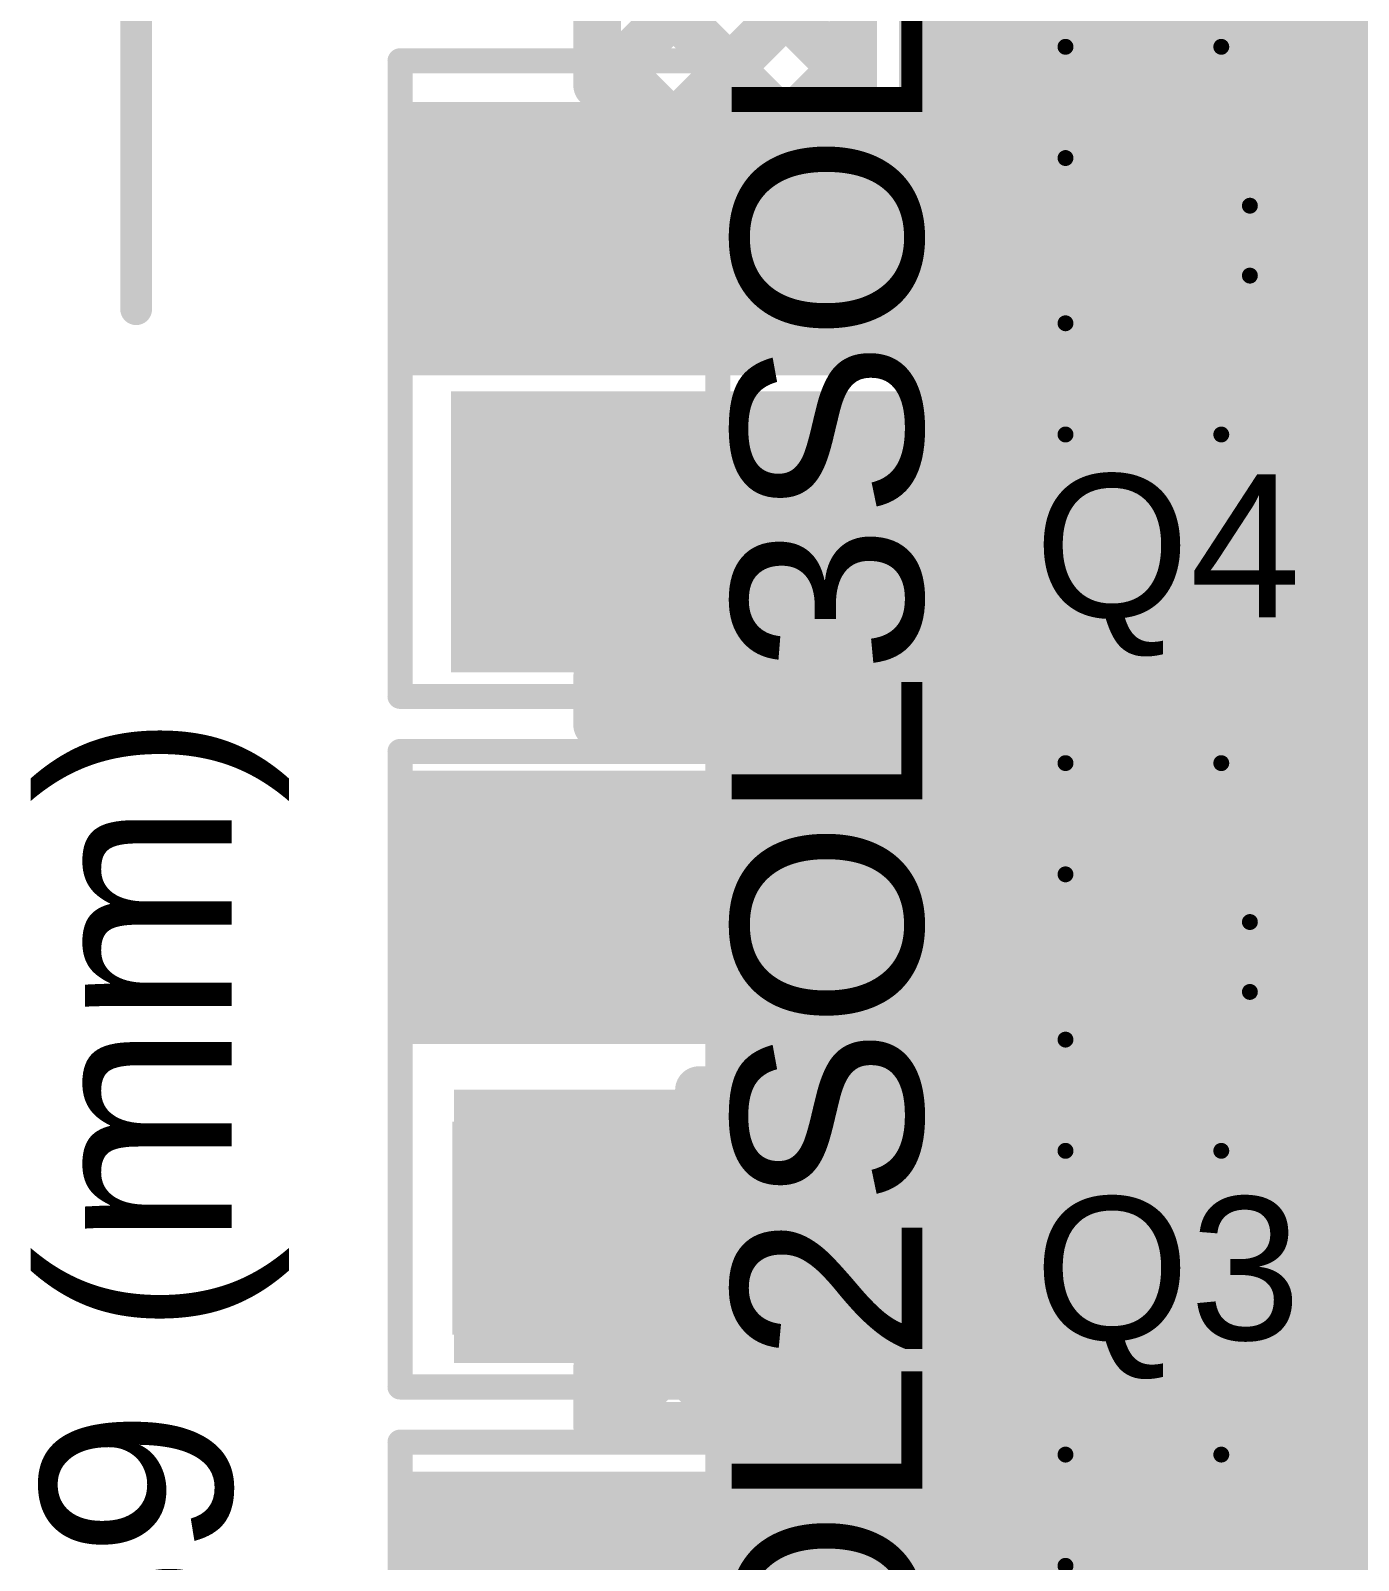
# Model space of a CAD drawing. Header units: millimetres. Extents: x -0.2 to 1.92, y -0.23 to 1.32.
# Drawn here: x -0.1952 to 0.2224, y 0.4871 to 0.9685 of the extents above; entities that cross this region are included whole.
import ezdxf

# ---------------------------------------------------------------- set-up
doc = ezdxf.new("R2010")
doc.units = ezdxf.units.MM
doc.header["$MEASUREMENT"] = 0
for name, color, linetype in [('BottomLayer', 5, 'Continuous'), ('BottomSolder', 6, 'Continuous'), ('Mechanical1', 6, 'Continuous'), ('MultiLayer', 9, 'Continuous'), ('PadHoleLayer', 156, 'Continuous'), ('TopLayer', 1, 'Continuous'), ('TopOverlay', 2, 'Continuous'), ('TopPaste', 8, 'Continuous'), ('TopSolder', 216, 'Continuous')]:
    doc.layers.add(name, color=color, linetype=linetype)
doc.styles.add('Arial', font='', dxfattribs={"height": 0.2})
doc.styles.get('Arial').set_extended_font_data('Arial')

# ---------------------------------------------------------------- blocks, each defined once
blk = doc.blocks.new('SOT23_3_26')
at = {"layer": 'TopLayer'}
for points in [[(0.01574, 0.02657), (-0.01575, 0.02657), (-0.01575, 0.05807), (0.01574, 0.05807)], [(-0.02166, -0.05807), (-0.05316, -0.05807), (-0.05316, -0.02657), (-0.02166, -0.02657)], [(0.05314, -0.05807), (0.02165, -0.05807), (0.02165, -0.02657), (0.05314, -0.02657)]]:
    blk.add_hatch(color=1, dxfattribs=at).paths.add_polyline_path(points)
at = {"layer": 'TopPaste'}
for points in [[(0.01574, 0.02657), (-0.01575, 0.02657), (-0.01575, 0.05807), (0.01574, 0.05807)], [(-0.02166, -0.05807), (-0.05316, -0.05807), (-0.05316, -0.02657), (-0.02166, -0.02657)], [(0.05314, -0.05807), (0.02165, -0.05807), (0.02165, -0.02657), (0.05314, -0.02657)]]:
    blk.add_hatch(color=8, dxfattribs=at).paths.add_polyline_path(points)
at = {"layer": 'TopSolder'}
for points in [[(0.01974, 0.02257), (-0.01975, 0.02257), (-0.01975, 0.06207), (0.01974, 0.06207)], [(-0.01766, -0.06207), (-0.05716, -0.06207), (-0.05716, -0.02257), (-0.01766, -0.02257)], [(0.05714, -0.06207), (0.01765, -0.06207), (0.01765, -0.02257), (0.05714, -0.02257)]]:
    blk.add_hatch(color=216, dxfattribs=at).paths.add_polyline_path(points)
at = {"layer": 'TopOverlay', "const_width": 0.005}
for points in [[(-0.06101, 0.029), (-0.02601, 0.029)], [(-0.06101, 0.029), (-0.06101, -0.02)], [(0.02599, 0.029), (0.06099, 0.029)], [(0.06099, 0.029), (0.06099, -0.02)], [(-0.01101, -0.029), (0.01099, -0.029)]]:
    blk.add_lwpolyline(points, dxfattribs=at)
at = {"layer": 'TopOverlay'}
for points, const_width in [([(-0.06226, 0.029, 1), (-0.05976, 0.029, 1)], 0.0025), ([(-0.06226, 0.029, 1), (-0.05976, 0.029, 1)], 0.0025), ([(-0.02726, 0.029, 1), (-0.02476, 0.029, 1)], 0.0025), ([(0.02474, 0.029, 1), (0.02724, 0.029, 1)], 0.0025), ([(0.05974, 0.029, 1), (0.06224, 0.029, 1)], 0.0025), ([(0.05974, 0.029, 1), (0.06224, 0.029, 1)], 0.0025), ([(-0.06226, -0.02, 1), (-0.05976, -0.02, 1)], 0.0025), ([(0.05974, -0.02, 1), (0.06224, -0.02, 1)], 0.0025), ([(-0.01226, -0.029, 1), (-0.00976, -0.029, 1)], 0.0025), ([(0.00974, -0.029, 1), (0.01224, -0.029, 1)], 0.0025), ([(-0.062, -0.044, 1), (-0.068, -0.044, 1)], 0.00984), ([(-0.07046, -0.044, 1), (-0.06554, -0.044, 1)], 0.00492), ([(-0.06446, -0.044, 1), (-0.05954, -0.044, 1)], 0.00492)]:
    blk.add_lwpolyline(points, format="xyb", close=True, dxfattribs=dict(at, const_width=const_width))
blk = doc.blocks.new('SOT23_3_27')
at = {"layer": 'TopLayer'}
for points in [[(0.01574, 0.02657), (-0.01575, 0.02657), (-0.01575, 0.05807), (0.01574, 0.05807)], [(-0.02166, -0.05807), (-0.05316, -0.05807), (-0.05316, -0.02657), (-0.02166, -0.02657)], [(0.05314, -0.05807), (0.02165, -0.05807), (0.02165, -0.02657), (0.05314, -0.02657)]]:
    blk.add_hatch(color=1, dxfattribs=at).paths.add_polyline_path(points)
at = {"layer": 'TopPaste'}
for points in [[(0.01574, 0.02657), (-0.01575, 0.02657), (-0.01575, 0.05807), (0.01574, 0.05807)], [(-0.02166, -0.05807), (-0.05316, -0.05807), (-0.05316, -0.02657), (-0.02166, -0.02657)], [(0.05314, -0.05807), (0.02165, -0.05807), (0.02165, -0.02657), (0.05314, -0.02657)]]:
    blk.add_hatch(color=8, dxfattribs=at).paths.add_polyline_path(points)
at = {"layer": 'TopSolder'}
for points in [[(0.01974, 0.02257), (-0.01975, 0.02257), (-0.01975, 0.06207), (0.01974, 0.06207)], [(-0.01766, -0.06207), (-0.05716, -0.06207), (-0.05716, -0.02257), (-0.01766, -0.02257)], [(0.05714, -0.06207), (0.01765, -0.06207), (0.01765, -0.02257), (0.05714, -0.02257)]]:
    blk.add_hatch(color=216, dxfattribs=at).paths.add_polyline_path(points)
at = {"layer": 'TopOverlay', "const_width": 0.005}
for points in [[(-0.06101, 0.029), (-0.06101, -0.02)], [(-0.06101, 0.029), (-0.02601, 0.029)], [(0.02599, 0.029), (0.06099, 0.029)], [(0.06099, 0.029), (0.06099, -0.02)], [(-0.01101, -0.029), (0.01099, -0.029)]]:
    blk.add_lwpolyline(points, dxfattribs=at)
at = {"layer": 'TopOverlay'}
for points, const_width in [([(-0.06226, 0.029, 1), (-0.05976, 0.029, 1)], 0.0025), ([(-0.06226, 0.029, 1), (-0.05976, 0.029, 1)], 0.0025), ([(-0.02726, 0.029, 1), (-0.02476, 0.029, 1)], 0.0025), ([(0.02474, 0.029, 1), (0.02724, 0.029, 1)], 0.0025), ([(0.05974, 0.029, 1), (0.06224, 0.029, 1)], 0.0025), ([(0.05974, 0.029, 1), (0.06224, 0.029, 1)], 0.0025), ([(-0.06226, -0.02, 1), (-0.05976, -0.02, 1)], 0.0025), ([(0.05974, -0.02, 1), (0.06224, -0.02, 1)], 0.0025), ([(-0.01226, -0.029, 1), (-0.00976, -0.029, 1)], 0.0025), ([(0.00974, -0.029, 1), (0.01224, -0.029, 1)], 0.0025), ([(-0.062, -0.044, 1), (-0.068, -0.044, 1)], 0.00984), ([(-0.07046, -0.044, 1), (-0.06554, -0.044, 1)], 0.00492), ([(-0.06446, -0.044, 1), (-0.05954, -0.044, 1)], 0.00492)]:
    blk.add_lwpolyline(points, format="xyb", close=True, dxfattribs=dict(at, const_width=const_width))
blk = doc.blocks.new('SOT23_3_28')
at = {"layer": 'TopLayer'}
for points in [[(0.01574, 0.02657), (-0.01575, 0.02657), (-0.01575, 0.05807), (0.01574, 0.05807)], [(-0.02166, -0.05807), (-0.05316, -0.05807), (-0.05316, -0.02657), (-0.02166, -0.02657)], [(0.05314, -0.05807), (0.02165, -0.05807), (0.02165, -0.02657), (0.05314, -0.02657)]]:
    blk.add_hatch(color=1, dxfattribs=at).paths.add_polyline_path(points)
at = {"layer": 'TopPaste'}
for points in [[(0.01574, 0.02657), (-0.01575, 0.02657), (-0.01575, 0.05807), (0.01574, 0.05807)], [(-0.02166, -0.05807), (-0.05316, -0.05807), (-0.05316, -0.02657), (-0.02166, -0.02657)], [(0.05314, -0.05807), (0.02165, -0.05807), (0.02165, -0.02657), (0.05314, -0.02657)]]:
    blk.add_hatch(color=8, dxfattribs=at).paths.add_polyline_path(points)
at = {"layer": 'TopSolder'}
for points in [[(0.01974, 0.02257), (-0.01975, 0.02257), (-0.01975, 0.06207), (0.01974, 0.06207)], [(-0.01766, -0.06207), (-0.05716, -0.06207), (-0.05716, -0.02257), (-0.01766, -0.02257)], [(0.05714, -0.06207), (0.01765, -0.06207), (0.01765, -0.02257), (0.05714, -0.02257)]]:
    blk.add_hatch(color=216, dxfattribs=at).paths.add_polyline_path(points)
at = {"layer": 'TopOverlay', "const_width": 0.005}
for points in [[(-0.06101, 0.029), (-0.02601, 0.029)], [(-0.06101, 0.029), (-0.06101, -0.02)], [(0.02599, 0.029), (0.06099, 0.029)], [(0.06099, 0.029), (0.06099, -0.02)], [(-0.01101, -0.029), (0.01099, -0.029)]]:
    blk.add_lwpolyline(points, dxfattribs=at)
at = {"layer": 'TopOverlay'}
for points, const_width in [([(-0.06226, 0.029, 1), (-0.05976, 0.029, 1)], 0.0025), ([(-0.06226, 0.029, 1), (-0.05976, 0.029, 1)], 0.0025), ([(-0.02726, 0.029, 1), (-0.02476, 0.029, 1)], 0.0025), ([(0.02474, 0.029, 1), (0.02724, 0.029, 1)], 0.0025), ([(0.05974, 0.029, 1), (0.06224, 0.029, 1)], 0.0025), ([(0.05974, 0.029, 1), (0.06224, 0.029, 1)], 0.0025), ([(-0.06226, -0.02, 1), (-0.05976, -0.02, 1)], 0.0025), ([(0.05974, -0.02, 1), (0.06224, -0.02, 1)], 0.0025), ([(-0.01226, -0.029, 1), (-0.00976, -0.029, 1)], 0.0025), ([(0.00974, -0.029, 1), (0.01224, -0.029, 1)], 0.0025), ([(-0.062, -0.044, 1), (-0.068, -0.044, 1)], 0.00984), ([(-0.07046, -0.044, 1), (-0.06554, -0.044, 1)], 0.00492), ([(-0.06446, -0.044, 1), (-0.05954, -0.044, 1)], 0.00492)]:
    blk.add_lwpolyline(points, format="xyb", close=True, dxfattribs=dict(at, const_width=const_width))
blk = doc.blocks.new('HDR1X2_31')
at = {"layer": 'BottomLayer'}
blk.add_hatch(color=5, dxfattribs=at).paths.add_polyline_path([(-0.02953, 0.02953), (0.02953, 0.02953), (0.02953, -0.02953), (-0.02953, -0.02953)])
h = blk.add_hatch(color=5, dxfattribs=at)
edge = h.paths.add_edge_path()
edge.add_arc((0.1, 0), 0.02953, 0, 360)
at = {"layer": 'BottomSolder'}
blk.add_hatch(color=6, dxfattribs=at).paths.add_polyline_path([(-0.03353, 0.03353), (0.03353, 0.03353), (0.03353, -0.03353), (-0.03353, -0.03353)])
h = blk.add_hatch(color=6, dxfattribs=at)
edge = h.paths.add_edge_path()
edge.add_arc((0.1, 0), 0.03353, 0, 360)
at = {"layer": 'MultiLayer'}
blk.add_hatch(color=9, dxfattribs=at).paths.add_polyline_path([(-0.02953, 0.02953), (0.02953, 0.02953), (0.02953, -0.02953), (-0.02953, -0.02953)])
h = blk.add_hatch(color=9, dxfattribs=at)
edge = h.paths.add_edge_path()
edge.add_arc((0.1, 0), 0.02953, 0, 360)
at = {"layer": 'PadHoleLayer'}
h = blk.add_hatch(color=156, dxfattribs=at)
edge = h.paths.add_edge_path()
edge.add_arc((0, 0), 0.01772, 0, 360)
h = blk.add_hatch(color=156, dxfattribs=at)
edge = h.paths.add_edge_path()
edge.add_arc((0.1, 0), 0.01772, 0, 360)
at = {"layer": 'TopLayer'}
blk.add_hatch(color=1, dxfattribs=at).paths.add_polyline_path([(-0.02953, 0.02953), (0.02953, 0.02953), (0.02953, -0.02953), (-0.02953, -0.02953)])
h = blk.add_hatch(color=1, dxfattribs=at)
edge = h.paths.add_edge_path()
edge.add_arc((0.1, 0), 0.02953, 0, 360)
at = {"layer": 'TopSolder'}
blk.add_hatch(color=216, dxfattribs=at).paths.add_polyline_path([(-0.03353, 0.03353), (0.03353, 0.03353), (0.03353, -0.03353), (-0.03353, -0.03353)])
h = blk.add_hatch(color=216, dxfattribs=at)
edge = h.paths.add_edge_path()
edge.add_arc((0.1, 0), 0.03353, 0, 360)
at = {"layer": 'TopOverlay', "const_width": 0.00787}
for points in [[(-0.05, 0.05), (-0.05, -0.05)], [(-0.05, 0.05), (0.15, 0.05)], [(0.15, 0.05), (0.15, -0.05)], [(-0.05, -0.05), (0.15, -0.05)]]:
    blk.add_lwpolyline(points, dxfattribs=at)
at = {"layer": 'TopOverlay', "const_width": 0.00394}
for points in [[(-0.05197, 0.05, 1), (-0.04803, 0.05, 1)], [(-0.05197, 0.05, 1), (-0.04803, 0.05, 1)], [(0.14803, 0.05, 1), (0.15197, 0.05, 1)], [(0.14803, 0.05, 1), (0.15197, 0.05, 1)], [(-0.05197, -0.05, 1), (-0.04803, -0.05, 1)], [(-0.05197, -0.05, 1), (-0.04803, -0.05, 1)], [(0.14803, -0.05, 1), (0.15197, -0.05, 1)], [(0.14803, -0.05, 1), (0.15197, -0.05, 1)]]:
    blk.add_lwpolyline(points, format="xyb", close=True, dxfattribs=at)
blk = doc.blocks.new('HDR1X2_33')
at = {"layer": 'BottomLayer'}
blk.add_hatch(color=5, dxfattribs=at).paths.add_polyline_path([(-0.02953, 0.02953), (0.02953, 0.02953), (0.02953, -0.02953), (-0.02953, -0.02953)])
h = blk.add_hatch(color=5, dxfattribs=at)
edge = h.paths.add_edge_path()
edge.add_arc((0.1, 0), 0.02953, 0, 360)
at = {"layer": 'BottomSolder'}
blk.add_hatch(color=6, dxfattribs=at).paths.add_polyline_path([(-0.03353, 0.03353), (0.03353, 0.03353), (0.03353, -0.03353), (-0.03353, -0.03353)])
h = blk.add_hatch(color=6, dxfattribs=at)
edge = h.paths.add_edge_path()
edge.add_arc((0.1, 0), 0.03353, 0, 360)
at = {"layer": 'MultiLayer'}
blk.add_hatch(color=9, dxfattribs=at).paths.add_polyline_path([(-0.02953, 0.02953), (0.02953, 0.02953), (0.02953, -0.02953), (-0.02953, -0.02953)])
h = blk.add_hatch(color=9, dxfattribs=at)
edge = h.paths.add_edge_path()
edge.add_arc((0.1, 0), 0.02953, 0, 360)
at = {"layer": 'PadHoleLayer'}
h = blk.add_hatch(color=156, dxfattribs=at)
edge = h.paths.add_edge_path()
edge.add_arc((0, 0), 0.01772, 0, 360)
h = blk.add_hatch(color=156, dxfattribs=at)
edge = h.paths.add_edge_path()
edge.add_arc((0.1, 0), 0.01772, 0, 360)
at = {"layer": 'TopLayer'}
blk.add_hatch(color=1, dxfattribs=at).paths.add_polyline_path([(-0.02953, 0.02953), (0.02953, 0.02953), (0.02953, -0.02953), (-0.02953, -0.02953)])
h = blk.add_hatch(color=1, dxfattribs=at)
edge = h.paths.add_edge_path()
edge.add_arc((0.1, 0), 0.02953, 0, 360)
at = {"layer": 'TopSolder'}
blk.add_hatch(color=216, dxfattribs=at).paths.add_polyline_path([(-0.03353, 0.03353), (0.03353, 0.03353), (0.03353, -0.03353), (-0.03353, -0.03353)])
h = blk.add_hatch(color=216, dxfattribs=at)
edge = h.paths.add_edge_path()
edge.add_arc((0.1, 0), 0.03353, 0, 360)
at = {"layer": 'TopOverlay', "const_width": 0.00787}
for points in [[(-0.05, 0.05), (-0.05, -0.05)], [(-0.05, 0.05), (0.15, 0.05)], [(0.15, 0.05), (0.15, -0.05)], [(-0.05, -0.05), (0.15, -0.05)]]:
    blk.add_lwpolyline(points, dxfattribs=at)
at = {"layer": 'TopOverlay', "const_width": 0.00394}
for points in [[(-0.05197, 0.05, 1), (-0.04803, 0.05, 1)], [(-0.05197, 0.05, 1), (-0.04803, 0.05, 1)], [(0.14803, 0.05, 1), (0.15197, 0.05, 1)], [(0.14803, 0.05, 1), (0.15197, 0.05, 1)], [(-0.05197, -0.05, 1), (-0.04803, -0.05, 1)], [(-0.05197, -0.05, 1), (-0.04803, -0.05, 1)], [(0.14803, -0.05, 1), (0.15197, -0.05, 1)], [(0.14803, -0.05, 1), (0.15197, -0.05, 1)]]:
    blk.add_lwpolyline(points, format="xyb", close=True, dxfattribs=at)
blk = doc.blocks.new('HDR1X2_35')
at = {"layer": 'BottomLayer'}
blk.add_hatch(color=5, dxfattribs=at).paths.add_polyline_path([(-0.02953, 0.02953), (0.02953, 0.02953), (0.02953, -0.02953), (-0.02953, -0.02953)])
h = blk.add_hatch(color=5, dxfattribs=at)
edge = h.paths.add_edge_path()
edge.add_arc((0.1, 0), 0.02953, 0, 360)
at = {"layer": 'BottomSolder'}
blk.add_hatch(color=6, dxfattribs=at).paths.add_polyline_path([(-0.03353, 0.03353), (0.03353, 0.03353), (0.03353, -0.03353), (-0.03353, -0.03353)])
h = blk.add_hatch(color=6, dxfattribs=at)
edge = h.paths.add_edge_path()
edge.add_arc((0.1, 0), 0.03353, 0, 360)
at = {"layer": 'MultiLayer'}
blk.add_hatch(color=9, dxfattribs=at).paths.add_polyline_path([(-0.02953, 0.02953), (0.02953, 0.02953), (0.02953, -0.02953), (-0.02953, -0.02953)])
h = blk.add_hatch(color=9, dxfattribs=at)
edge = h.paths.add_edge_path()
edge.add_arc((0.1, 0), 0.02953, 0, 360)
at = {"layer": 'PadHoleLayer'}
h = blk.add_hatch(color=156, dxfattribs=at)
edge = h.paths.add_edge_path()
edge.add_arc((0, 0), 0.01772, 0, 360)
h = blk.add_hatch(color=156, dxfattribs=at)
edge = h.paths.add_edge_path()
edge.add_arc((0.1, 0), 0.01772, 0, 360)
at = {"layer": 'TopLayer'}
blk.add_hatch(color=1, dxfattribs=at).paths.add_polyline_path([(-0.02953, 0.02953), (0.02953, 0.02953), (0.02953, -0.02953), (-0.02953, -0.02953)])
h = blk.add_hatch(color=1, dxfattribs=at)
edge = h.paths.add_edge_path()
edge.add_arc((0.1, 0), 0.02953, 0, 360)
at = {"layer": 'TopSolder'}
blk.add_hatch(color=216, dxfattribs=at).paths.add_polyline_path([(-0.03353, 0.03353), (0.03353, 0.03353), (0.03353, -0.03353), (-0.03353, -0.03353)])
h = blk.add_hatch(color=216, dxfattribs=at)
edge = h.paths.add_edge_path()
edge.add_arc((0.1, 0), 0.03353, 0, 360)
at = {"layer": 'TopOverlay', "const_width": 0.00787}
for points in [[(-0.05, 0.05), (-0.05, -0.05)], [(-0.05, 0.05), (0.15, 0.05)], [(0.15, 0.05), (0.15, -0.05)], [(-0.05, -0.05), (0.15, -0.05)]]:
    blk.add_lwpolyline(points, dxfattribs=at)
at = {"layer": 'TopOverlay', "const_width": 0.00394}
for points in [[(-0.05197, 0.05, 1), (-0.04803, 0.05, 1)], [(-0.05197, 0.05, 1), (-0.04803, 0.05, 1)], [(0.14803, 0.05, 1), (0.15197, 0.05, 1)], [(0.14803, 0.05, 1), (0.15197, 0.05, 1)], [(-0.05197, -0.05, 1), (-0.04803, -0.05, 1)], [(-0.05197, -0.05, 1), (-0.04803, -0.05, 1)], [(0.14803, -0.05, 1), (0.15197, -0.05, 1)], [(0.14803, -0.05, 1), (0.15197, -0.05, 1)]]:
    blk.add_lwpolyline(points, format="xyb", close=True, dxfattribs=at)

msp = doc.modelspace()

# ---------------------------------------------------------------- hatches: boundary and pattern name
at = {"layer": 'BottomLayer'}
for points in [[(0.078, 0.796), (0.318, 0.796), (0.318, 1.158), (0.078, 1.158)], [(0.16183, 0.7666), (0.16183, 0.855), (-0.063, 0.855), (-0.063, 0.7666)], [(0.017, 0.1146), (0.318, 0.1146), (0.318, 0.8526), (0.017, 0.8526)], [(0.16083, 0.54927), (0.16083, 0.63526), (-0.062, 0.63526), (-0.062, 0.54927)]]:
    msp.add_hatch(color=5, dxfattribs=at).paths.add_polyline_path(points)
at = {"layer": 'TopLayer'}
for points in [[(0.183, 0.89183), (0.531, 0.89183), (0.531, 0.96599), (0.183, 0.96599)], [(0.145, 0.86), (0.145, 0.946), (-0.07583, 0.946), (-0.07583, 0.86)], [(0.183, 0.8454), (0.38, 0.8454), (0.38, 0.88123), (0.183, 0.88123)], [(0.183, 0.66683), (0.423, 0.66683), (0.423, 0.74099), (0.183, 0.74099)], [(0.145, 0.64959), (0.145, 0.73559), (-0.07583, 0.73559), (-0.07583, 0.64959)], [(0.183, 0.61999), (0.38, 0.61999), (0.38, 0.65583), (0.183, 0.65583)], [(0.183, 0.44883), (0.416, 0.44883), (0.416, 0.52299), (0.183, 0.52299)], [(0.145, 0.429), (0.145, 0.515), (-0.07583, 0.515), (-0.07583, 0.429)]]:
    msp.add_hatch(color=1, dxfattribs=at).paths.add_polyline_path(points)

# ---------------------------------------------------------------- linework, layer by layer
at = {"layer": 'BottomLayer', "const_width": 0.015}
for points in [[(0.0635, 0.8695), (0.0635, 1.1545)], [(-0.017, 0.95136), (-0.017, 1.13427)], [(-0.017, 1.03365), (0.0635, 0.95315)], [(-0.01612, 0.9511), (0.0635, 1.03072)], [(-0.017, 0.9983), (0.0635, 0.9178)], [(0.00505, 0.93691), (0.0635, 0.99536)], [(-0.017, 0.96294), (0.0635, 0.88244)], [(0.01496, 0.91147), (0.0635, 0.96001)], [(0.00835, 0.8695), (0.0635, 0.92465)], [(0.01341, 0.89718), (0.04109, 0.8695)], [(0.0437, 0.8695), (0.0635, 0.8893)], [(-0.00034, 0.87558), (0.00573, 0.8695)], [(-0.00955, 0.8695), (0.0635, 0.8695)]]:
    msp.add_lwpolyline(points, dxfattribs=at)
at = {"layer": 'BottomLayer', "const_width": 0.0075}
for points in [[(-0.02075, 0.96294, 1), (-0.01325, 0.96294, 1)], [(0.05975, 0.96001, 1), (0.06725, 0.96001, 1)], [(-0.02075, 0.95136, 1), (-0.01325, 0.95136, 1)], [(-0.02075, 0.95136, 1), (-0.01325, 0.95136, 1)], [(-0.01987, 0.9511, 1), (-0.01237, 0.9511, 1)], [(0.05975, 0.95315, 1), (0.06725, 0.95315, 1)], [(0.0013, 0.93691, 1), (0.0088, 0.93691, 1)], [(0.05975, 0.92465, 1), (0.06725, 0.92465, 1)], [(0.05975, 0.9178, 1), (0.06725, 0.9178, 1)], [(0.01121, 0.91147, 1), (0.01871, 0.91147, 1)], [(0.01128, 0.909, 1), (0.01878, 0.909, 1)], [(0.01128, 0.909, 1), (0.01878, 0.909, 1)], [(0.00966, 0.89718, 1), (0.01716, 0.89718, 1)], [(0.05975, 0.8893, 1), (0.06725, 0.8893, 1)], [(0.05975, 0.88244, 1), (0.06725, 0.88244, 1)], [(-0.00409, 0.87558, 1), (0.00341, 0.87558, 1)], [(-0.0133, 0.8695, 1), (-0.0058, 0.8695, 1)], [(-0.0133, 0.8695, 1), (-0.0058, 0.8695, 1)], [(0.00198, 0.8695, 1), (0.00948, 0.8695, 1)], [(0.0046, 0.8695, 1), (0.0121, 0.8695, 1)], [(0.03734, 0.8695, 1), (0.04484, 0.8695, 1)], [(0.03995, 0.8695, 1), (0.04745, 0.8695, 1)], [(0.05975, 0.8695, 1), (0.06725, 0.8695, 1)], [(0.05975, 0.8695, 1), (0.06725, 0.8695, 1)]]:
    msp.add_lwpolyline(points, format="xyb", close=True, dxfattribs=at)
at = {"layer": 'BottomLayer', "const_width": 0.015}
for points in [[(-0.017, 0.95136, -0.335486), (0.01503, 0.909)], [(0.01503, 0.909, -0.28574), (-0.00955, 0.8695)]]:
    msp.add_lwpolyline(points, format="xyb", dxfattribs=at)
at = {"layer": 'Mechanical1', "const_width": 0.01}
msp.add_lwpolyline([(-0.162, 0.88083), (-0.162, 1.317)], dxfattribs=at)
at = {"layer": 'Mechanical1', "const_width": 0.005}
msp.add_lwpolyline([(-0.1645, 0.88083, 1), (-0.1595, 0.88083, 1)], format="xyb", close=True, dxfattribs=at)
at = {"layer": 'TopLayer'}
for points, const_width in [([(0.1595, 0.9595), (0.1684, 0.9595)], 0.015), ([(0.1595, 0.8455), (0.1595, 0.9595)], 0.015), ([(0.1595, 0.94994), (0.1684, 0.95884)], 0.015), ([(0.16322, 0.9595), (0.1684, 0.95432)], 0.015), ([(0.1684, 0.90655), (0.1684, 0.9595)], 0.015), ([(0.1759, 0.9398), (0.20165, 0.9398)], 0.01), ([(0.1595, 0.92787), (0.1684, 0.91897)], 0.015), ([(0.1595, 0.91459), (0.1684, 0.92348)], 0.015), ([(0.1685, 0.87733), (0.1685, 0.90655)], 0.015), ([(0.1685, 0.87733), (0.1685, 0.89573)], 0.015), ([(0.1595, 0.89251), (0.1685, 0.88351)], 0.015), ([(0.1595, 0.87923), (0.1685, 0.88823)], 0.015), ([(0.1685, 0.8309), (0.1685, 0.87733)], 0.015), ([(0.1595, 0.85716), (0.1685, 0.84815)], 0.015), ([(0.06572, 0.75009), (0.1685, 0.85288)], 0.015), ([(0.01503, 0.77011), (0.09041, 0.8455)], 0.015), ([(0.01503, 0.84082), (0.0197, 0.8455)], 0.015), ([(0.01503, 0.76497), (0.01503, 0.8455)], 0.015), ([(0.01503, 0.80547), (0.05506, 0.8455)], 0.015), ([(0.01503, 0.8455), (0.1595, 0.8455)], 0.015), ([(0.02973, 0.8455), (0.12514, 0.75009)], 0.015), ([(0.03036, 0.75009), (0.12577, 0.8455)], 0.015), ([(0.06509, 0.8455), (0.1684, 0.74219)], 0.015), ([(0.10044, 0.8455), (0.19045, 0.75549)], 0.015), ([(0.1358, 0.8455), (0.22581, 0.75549)], 0.015), ([(0.10107, 0.75009), (0.18188, 0.8309)], 0.015), ([(0.13643, 0.75009), (0.21724, 0.8309)], 0.015), ([(0.1685, 0.8309), (0.3865, 0.8309)], 0.015), ([(0.17718, 0.75549), (0.25259, 0.8309)], 0.015), ([(0.18575, 0.8309), (0.26116, 0.75549)], 0.015), ([(0.21254, 0.75549), (0.28795, 0.8309)], 0.015), ([(0.22111, 0.8309), (0.29652, 0.75549)], 0.015), ([(0.01503, 0.82485), (0.08979, 0.75009)], 0.015), ([(0.01503, 0.7895), (0.05443, 0.75009)], 0.015), ([(0.00989, 0.76497), (0.01503, 0.77011)], 0.015), ([(-0.017, 0.75009), (-0.017, 0.76497)], 0.015), ([(-0.017, 0.76497), (0.01503, 0.76497)], 0.015), ([(-0.00499, 0.75009), (0.00989, 0.76497)], 0.015), ([(0.0042, 0.76497), (0.01908, 0.75009)], 0.015), ([(0.1685, 0.75549), (0.3865, 0.75549)], 0.015), ([(0.1685, 0.74764), (0.1685, 0.75549)], 0.015), ([(-0.017, 0.75009), (0.1595, 0.75009)], 0.015), ([(0.1595, 0.63509), (0.1595, 0.75009)], 0.015), ([(0.1595, 0.73781), (0.1684, 0.74671)], 0.015), ([(0.1684, 0.68115), (0.1684, 0.74764)], 0.015), ([(0.1595, 0.71573), (0.1684, 0.70684)], 0.015), ([(0.1595, 0.70245), (0.1684, 0.71135)], 0.015), ([(0.1759, 0.7144), (0.20165, 0.7144)], 0.01), ([(0.1685, 0.65233), (0.1685, 0.68115)], 0.015), ([(0.1595, 0.68038), (0.1685, 0.67138)], 0.015), ([(0.1595, 0.6671), (0.1685, 0.6761)], 0.015), ([(0.1685, 0.65233), (0.1685, 0.67033)], 0.015), ([(0.1685, 0.60549), (0.1685, 0.65233)], 0.015), ([(0.1595, 0.64502), (0.1685, 0.63602)], 0.015), ([(0.05726, 0.5295), (0.1685, 0.64074)], 0.015), ([(0.01503, 0.62869), (0.02143, 0.63509)], 0.015), ([(0.01503, 0.59334), (0.05678, 0.63509)], 0.015), ([(0.01503, 0.63509), (0.1595, 0.63509)], 0.015), ([(0.01503, 0.55798), (0.09214, 0.63509)], 0.015), ([(0.01503, 0.54764), (0.01503, 0.63509)], 0.015), ([(0.0219, 0.5295), (0.12749, 0.63509)], 0.015), ([(0.02801, 0.63509), (0.1336, 0.5295)], 0.015), ([(0.06337, 0.63509), (0.16841, 0.53005)], 0.015), ([(0.09872, 0.63509), (0.19632, 0.53749)], 0.015), ([(0.13408, 0.63509), (0.23167, 0.53749)], 0.015), ([(0.01503, 0.61272), (0.09825, 0.5295)], 0.015), ([(0.09261, 0.5295), (0.1686, 0.60549)], 0.015), ([(0.12797, 0.5295), (0.20396, 0.60549)], 0.015), ([(0.1685, 0.60549), (0.3865, 0.60549)], 0.015), ([(0.17132, 0.53749), (0.23932, 0.60549)], 0.015), ([(0.19903, 0.60549), (0.26703, 0.53749)], 0.015), ([(0.20667, 0.53749), (0.27467, 0.60549)], 0.015), ([(0.01503, 0.57736), (0.06289, 0.5295)], 0.015), ([(-0.017, 0.54764), (0.01503, 0.54764)], 0.015), ([(-0.017, 0.5295), (-0.017, 0.54764)], 0.015), ([(-0.01345, 0.5295), (0.00468, 0.54764)], 0.015), ([(0.0094, 0.54764), (0.02754, 0.5295)], 0.015), ([(-0.017, 0.53868), (-0.00782, 0.5295)], 0.015), ([(0.1685, 0.53749), (0.3865, 0.53749)], 0.015), ([(0.1685, 0.53468), (0.17132, 0.53749)], 0.015), ([(0.1685, 0.53005), (0.1685, 0.53749)], 0.015), ([(0.1595, 0.52568), (0.1685, 0.53468)], 0.015), ([(-0.017, 0.5295), (0.1595, 0.5295)], 0.015), ([(0.1595, 0.4145), (0.1595, 0.5295)], 0.015), ([(0.1684, 0.46355), (0.1684, 0.53005)], 0.015), ([(0.1595, 0.5036), (0.1684, 0.4947)], 0.015), ([(0.1595, 0.49032), (0.1684, 0.49922)], 0.015), ([(0.1759, 0.4968), (0.20165, 0.4968)], 0.01)]:
    msp.add_lwpolyline(points, dxfattribs=dict(at, const_width=const_width))
for points, const_width in [([(0.15575, 0.9595, 1), (0.16325, 0.9595, 1)], 0.0075), ([(0.15575, 0.9595, 1), (0.16325, 0.9595, 1)], 0.0075), ([(0.15947, 0.9595, 1), (0.16697, 0.9595, 1)], 0.0075), ([(0.16465, 0.9595, 1), (0.17215, 0.9595, 1)], 0.0075), ([(0.16465, 0.9595, 1), (0.17215, 0.9595, 1)], 0.0075), ([(0.16465, 0.95884, 1), (0.17215, 0.95884, 1)], 0.0075), ([(0.16465, 0.95432, 1), (0.17215, 0.95432, 1)], 0.0075), ([(0.15575, 0.94994, 1), (0.16325, 0.94994, 1)], 0.0075), ([(0.1734, 0.9398, 1), (0.1784, 0.9398, 1)], 0.005), ([(0.19915, 0.9398, 1), (0.20415, 0.9398, 1)], 0.005), ([(0.15575, 0.92787, 1), (0.16325, 0.92787, 1)], 0.0075), ([(0.16465, 0.92348, 1), (0.17215, 0.92348, 1)], 0.0075), ([(0.16465, 0.91897, 1), (0.17215, 0.91897, 1)], 0.0075), ([(0.15575, 0.91459, 1), (0.16325, 0.91459, 1)], 0.0075), ([(0.16465, 0.90655, 1), (0.17215, 0.90655, 1)], 0.0075), ([(0.16475, 0.90655, 1), (0.17225, 0.90655, 1)], 0.0075), ([(0.16475, 0.89573, 1), (0.17225, 0.89573, 1)], 0.0075), ([(0.15575, 0.89251, 1), (0.16325, 0.89251, 1)], 0.0075), ([(0.16475, 0.88823, 1), (0.17225, 0.88823, 1)], 0.0075), ([(0.16475, 0.88351, 1), (0.17225, 0.88351, 1)], 0.0075), ([(0.15575, 0.87923, 1), (0.16325, 0.87923, 1)], 0.0075), ([(0.16475, 0.87733, 1), (0.17225, 0.87733, 1)], 0.0075), ([(0.16475, 0.87733, 1), (0.17225, 0.87733, 1)], 0.0075), ([(0.16475, 0.87733, 1), (0.17225, 0.87733, 1)], 0.0075), ([(0.15575, 0.85716, 1), (0.16325, 0.85716, 1)], 0.0075), ([(0.16475, 0.85288, 1), (0.17225, 0.85288, 1)], 0.0075), ([(0.01128, 0.8455, 1), (0.01878, 0.8455, 1)], 0.0075), ([(0.01128, 0.8455, 1), (0.01878, 0.8455, 1)], 0.0075), ([(0.01595, 0.8455, 1), (0.02345, 0.8455, 1)], 0.0075), ([(0.02598, 0.8455, 1), (0.03348, 0.8455, 1)], 0.0075), ([(0.05131, 0.8455, 1), (0.05881, 0.8455, 1)], 0.0075), ([(0.06134, 0.8455, 1), (0.06884, 0.8455, 1)], 0.0075), ([(0.08666, 0.8455, 1), (0.09416, 0.8455, 1)], 0.0075), ([(0.09669, 0.8455, 1), (0.10419, 0.8455, 1)], 0.0075), ([(0.12202, 0.8455, 1), (0.12952, 0.8455, 1)], 0.0075), ([(0.13205, 0.8455, 1), (0.13955, 0.8455, 1)], 0.0075), ([(0.15575, 0.8455, 1), (0.16325, 0.8455, 1)], 0.0075), ([(0.15575, 0.8455, 1), (0.16325, 0.8455, 1)], 0.0075), ([(0.16475, 0.84815, 1), (0.17225, 0.84815, 1)], 0.0075), ([(0.01128, 0.84082, 1), (0.01878, 0.84082, 1)], 0.0075), ([(0.16475, 0.8309, 1), (0.17225, 0.8309, 1)], 0.0075), ([(0.16475, 0.8309, 1), (0.17225, 0.8309, 1)], 0.0075), ([(0.17813, 0.8309, 1), (0.18563, 0.8309, 1)], 0.0075), ([(0.182, 0.8309, 1), (0.1895, 0.8309, 1)], 0.0075), ([(0.21349, 0.8309, 1), (0.22099, 0.8309, 1)], 0.0075), ([(0.21736, 0.8309, 1), (0.22486, 0.8309, 1)], 0.0075), ([(0.01128, 0.82485, 1), (0.01878, 0.82485, 1)], 0.0075), ([(0.01128, 0.80547, 1), (0.01878, 0.80547, 1)], 0.0075), ([(0.01128, 0.7895, 1), (0.01878, 0.7895, 1)], 0.0075), ([(0.01128, 0.77011, 1), (0.01878, 0.77011, 1)], 0.0075), ([(0.01128, 0.77011, 1), (0.01878, 0.77011, 1)], 0.0075), ([(-0.02075, 0.76497, 1), (-0.01325, 0.76497, 1)], 0.0075), ([(-0.02075, 0.76497, 1), (-0.01325, 0.76497, 1)], 0.0075), ([(0.00045, 0.76497, 1), (0.00795, 0.76497, 1)], 0.0075), ([(0.00614, 0.76497, 1), (0.01364, 0.76497, 1)], 0.0075), ([(0.00614, 0.76497, 1), (0.01364, 0.76497, 1)], 0.0075), ([(0.01128, 0.76497, 1), (0.01878, 0.76497, 1)], 0.0075), ([(0.01128, 0.76497, 1), (0.01878, 0.76497, 1)], 0.0075), ([(0.16475, 0.75549, 1), (0.17225, 0.75549, 1)], 0.0075), ([(0.16475, 0.75549, 1), (0.17225, 0.75549, 1)], 0.0075), ([(0.17343, 0.75549, 1), (0.18093, 0.75549, 1)], 0.0075), ([(0.1867, 0.75549, 1), (0.1942, 0.75549, 1)], 0.0075), ([(0.20879, 0.75549, 1), (0.21629, 0.75549, 1)], 0.0075), ([(0.22206, 0.75549, 1), (0.22956, 0.75549, 1)], 0.0075), ([(-0.02075, 0.75009, 1), (-0.01325, 0.75009, 1)], 0.0075), ([(-0.02075, 0.75009, 1), (-0.01325, 0.75009, 1)], 0.0075), ([(-0.00874, 0.75009, 1), (-0.00124, 0.75009, 1)], 0.0075), ([(0.01533, 0.75009, 1), (0.02283, 0.75009, 1)], 0.0075), ([(0.02661, 0.75009, 1), (0.03411, 0.75009, 1)], 0.0075), ([(0.05068, 0.75009, 1), (0.05818, 0.75009, 1)], 0.0075), ([(0.06197, 0.75009, 1), (0.06947, 0.75009, 1)], 0.0075), ([(0.08604, 0.75009, 1), (0.09354, 0.75009, 1)], 0.0075), ([(0.09732, 0.75009, 1), (0.10482, 0.75009, 1)], 0.0075), ([(0.12139, 0.75009, 1), (0.12889, 0.75009, 1)], 0.0075), ([(0.13268, 0.75009, 1), (0.14018, 0.75009, 1)], 0.0075), ([(0.15575, 0.75009, 1), (0.16325, 0.75009, 1)], 0.0075), ([(0.15575, 0.75009, 1), (0.16325, 0.75009, 1)], 0.0075), ([(0.16465, 0.74764, 1), (0.17215, 0.74764, 1)], 0.0075), ([(0.16465, 0.74671, 1), (0.17215, 0.74671, 1)], 0.0075), ([(0.16475, 0.74764, 1), (0.17225, 0.74764, 1)], 0.0075), ([(0.16465, 0.74219, 1), (0.17215, 0.74219, 1)], 0.0075), ([(0.15575, 0.73781, 1), (0.16325, 0.73781, 1)], 0.0075), ([(0.15575, 0.71573, 1), (0.16325, 0.71573, 1)], 0.0075), ([(0.16465, 0.71135, 1), (0.17215, 0.71135, 1)], 0.0075), ([(0.1734, 0.7144, 1), (0.1784, 0.7144, 1)], 0.005), ([(0.19915, 0.7144, 1), (0.20415, 0.7144, 1)], 0.005), ([(0.16465, 0.70684, 1), (0.17215, 0.70684, 1)], 0.0075), ([(0.15575, 0.70245, 1), (0.16325, 0.70245, 1)], 0.0075), ([(0.16465, 0.68115, 1), (0.17215, 0.68115, 1)], 0.0075), ([(0.16475, 0.68115, 1), (0.17225, 0.68115, 1)], 0.0075), ([(0.15575, 0.68038, 1), (0.16325, 0.68038, 1)], 0.0075), ([(0.16475, 0.6761, 1), (0.17225, 0.6761, 1)], 0.0075), ([(0.16475, 0.67138, 1), (0.17225, 0.67138, 1)], 0.0075), ([(0.15575, 0.6671, 1), (0.16325, 0.6671, 1)], 0.0075), ([(0.16475, 0.67033, 1), (0.17225, 0.67033, 1)], 0.0075), ([(0.16475, 0.65233, 1), (0.17225, 0.65233, 1)], 0.0075), ([(0.16475, 0.65233, 1), (0.17225, 0.65233, 1)], 0.0075), ([(0.16475, 0.65233, 1), (0.17225, 0.65233, 1)], 0.0075), ([(0.15575, 0.64502, 1), (0.16325, 0.64502, 1)], 0.0075), ([(0.16475, 0.64074, 1), (0.17225, 0.64074, 1)], 0.0075), ([(0.01128, 0.63509, 1), (0.01878, 0.63509, 1)], 0.0075), ([(0.01128, 0.63509, 1), (0.01878, 0.63509, 1)], 0.0075), ([(0.01768, 0.63509, 1), (0.02518, 0.63509, 1)], 0.0075), ([(0.02426, 0.63509, 1), (0.03176, 0.63509, 1)], 0.0075), ([(0.05303, 0.63509, 1), (0.06053, 0.63509, 1)], 0.0075), ([(0.05962, 0.63509, 1), (0.06712, 0.63509, 1)], 0.0075), ([(0.08839, 0.63509, 1), (0.09589, 0.63509, 1)], 0.0075), ([(0.09497, 0.63509, 1), (0.10247, 0.63509, 1)], 0.0075), ([(0.12374, 0.63509, 1), (0.13124, 0.63509, 1)], 0.0075), ([(0.13033, 0.63509, 1), (0.13783, 0.63509, 1)], 0.0075), ([(0.15575, 0.63509, 1), (0.16325, 0.63509, 1)], 0.0075), ([(0.15575, 0.63509, 1), (0.16325, 0.63509, 1)], 0.0075), ([(0.16475, 0.63602, 1), (0.17225, 0.63602, 1)], 0.0075), ([(0.01128, 0.62869, 1), (0.01878, 0.62869, 1)], 0.0075), ([(0.01128, 0.61272, 1), (0.01878, 0.61272, 1)], 0.0075), ([(0.16475, 0.60549, 1), (0.17225, 0.60549, 1)], 0.0075), ([(0.16475, 0.60549, 1), (0.17225, 0.60549, 1)], 0.0075), ([(0.16485, 0.60549, 1), (0.17235, 0.60549, 1)], 0.0075), ([(0.19528, 0.60549, 1), (0.20278, 0.60549, 1)], 0.0075), ([(0.20021, 0.60549, 1), (0.20771, 0.60549, 1)], 0.0075), ([(0.01128, 0.59334, 1), (0.01878, 0.59334, 1)], 0.0075), ([(0.01128, 0.57736, 1), (0.01878, 0.57736, 1)], 0.0075), ([(0.01128, 0.55798, 1), (0.01878, 0.55798, 1)], 0.0075), ([(-0.02075, 0.54764, 1), (-0.01325, 0.54764, 1)], 0.0075), ([(-0.02075, 0.54764, 1), (-0.01325, 0.54764, 1)], 0.0075), ([(0.00093, 0.54764, 1), (0.00843, 0.54764, 1)], 0.0075), ([(0.00565, 0.54764, 1), (0.01315, 0.54764, 1)], 0.0075), ([(0.01128, 0.54764, 1), (0.01878, 0.54764, 1)], 0.0075), ([(0.01128, 0.54764, 1), (0.01878, 0.54764, 1)], 0.0075), ([(-0.02075, 0.53868, 1), (-0.01325, 0.53868, 1)], 0.0075), ([(0.16475, 0.53749, 1), (0.17225, 0.53749, 1)], 0.0075), ([(0.16475, 0.53749, 1), (0.17225, 0.53749, 1)], 0.0075), ([(0.16757, 0.53749, 1), (0.17507, 0.53749, 1)], 0.0075), ([(0.16757, 0.53749, 1), (0.17507, 0.53749, 1)], 0.0075), ([(0.19257, 0.53749, 1), (0.20007, 0.53749, 1)], 0.0075), ([(0.20292, 0.53749, 1), (0.21042, 0.53749, 1)], 0.0075), ([(0.16475, 0.53468, 1), (0.17225, 0.53468, 1)], 0.0075), ([(0.16475, 0.53468, 1), (0.17225, 0.53468, 1)], 0.0075), ([(-0.02075, 0.5295, 1), (-0.01325, 0.5295, 1)], 0.0075), ([(-0.02075, 0.5295, 1), (-0.01325, 0.5295, 1)], 0.0075), ([(-0.0172, 0.5295, 1), (-0.0097, 0.5295, 1)], 0.0075), ([(-0.01157, 0.5295, 1), (-0.00407, 0.5295, 1)], 0.0075), ([(0.01815, 0.5295, 1), (0.02565, 0.5295, 1)], 0.0075), ([(0.02379, 0.5295, 1), (0.03129, 0.5295, 1)], 0.0075), ([(0.05351, 0.5295, 1), (0.06101, 0.5295, 1)], 0.0075), ([(0.05914, 0.5295, 1), (0.06664, 0.5295, 1)], 0.0075), ([(0.08886, 0.5295, 1), (0.09636, 0.5295, 1)], 0.0075), ([(0.0945, 0.5295, 1), (0.102, 0.5295, 1)], 0.0075), ([(0.12422, 0.5295, 1), (0.13172, 0.5295, 1)], 0.0075), ([(0.12985, 0.5295, 1), (0.13735, 0.5295, 1)], 0.0075), ([(0.15575, 0.5295, 1), (0.16325, 0.5295, 1)], 0.0075), ([(0.15575, 0.5295, 1), (0.16325, 0.5295, 1)], 0.0075), ([(0.16465, 0.53005, 1), (0.17215, 0.53005, 1)], 0.0075), ([(0.16466, 0.53005, 1), (0.17216, 0.53005, 1)], 0.0075), ([(0.16475, 0.53005, 1), (0.17225, 0.53005, 1)], 0.0075), ([(0.15575, 0.52568, 1), (0.16325, 0.52568, 1)], 0.0075), ([(0.15575, 0.5036, 1), (0.16325, 0.5036, 1)], 0.0075), ([(0.16465, 0.49922, 1), (0.17215, 0.49922, 1)], 0.0075), ([(0.16465, 0.4947, 1), (0.17215, 0.4947, 1)], 0.0075), ([(0.1734, 0.4968, 1), (0.1784, 0.4968, 1)], 0.005), ([(0.19915, 0.4968, 1), (0.20415, 0.4968, 1)], 0.005), ([(0.15575, 0.49032, 1), (0.16325, 0.49032, 1)], 0.0075)]:
    msp.add_lwpolyline(points, format="xyb", close=True, dxfattribs=dict(at, const_width=const_width))
at = {"layer": 'TopOverlay', "const_width": 0.01}
for points in [[(0.03368, 0.7849, -58.788029), (0.03363, 0.78435)], [(0.03368, 0.56757, -58.788029), (0.03363, 0.56702)]]:
    msp.add_lwpolyline(points, format="xyb", dxfattribs=at)
at = {"layer": 'TopOverlay', "const_width": 0.005}
for points in [[(0.03118, 0.7849, 1), (0.03618, 0.7849, 1)], [(0.03113, 0.78435, 1), (0.03613, 0.78435, 1)], [(0.03113, 0.56702, 1), (0.03613, 0.56702, 1)], [(0.03118, 0.56757, 1), (0.03618, 0.56757, 1)]]:
    msp.add_lwpolyline(points, format="xyb", close=True, dxfattribs=at)

# ---------------------------------------------------------------- block references
at = {"rotation": 90}
for name, p in [('HDR1X2_31', (-0.029, 0.809)), ('SOT23_3_26', (0.15932, 0.90241)), ('HDR1X2_33', (-0.029, 0.59167)), ('SOT23_3_27', (0.15932, 0.677)), ('HDR1X2_35', (-0.029, 0.37433)), ('SOT23_3_28', (0.15932, 0.45941))]:
    msp.add_blockref(name, p, dxfattribs=at)

# ---------------------------------------------------------------- texts
at = {"layer": 'Mechanical1', "style": 'Arial'}
msp.add_text('35.69 (mm)', height=0.06, rotation=90, dxfattribs=at).set_placement((-0.132, 0.325))
at = {"layer": 'TopOverlay', "style": 'Arial'}
for s, p in [('SOL4', (0.0853, 0.81493)), ('SOL3', (0.0853, 0.59865)), ('SOL2', (0.0853, 0.38173))]:
    msp.add_text(s, height=0.06, rotation=90, dxfattribs=at).set_placement(p)
for s, p in [('Q4', (0.12051, 0.78391)), ('Q3', (0.12051, 0.55651))]:
    msp.add_text(s, height=0.045, dxfattribs=at).set_placement(p)

doc.saveas('drawing.dxf')
